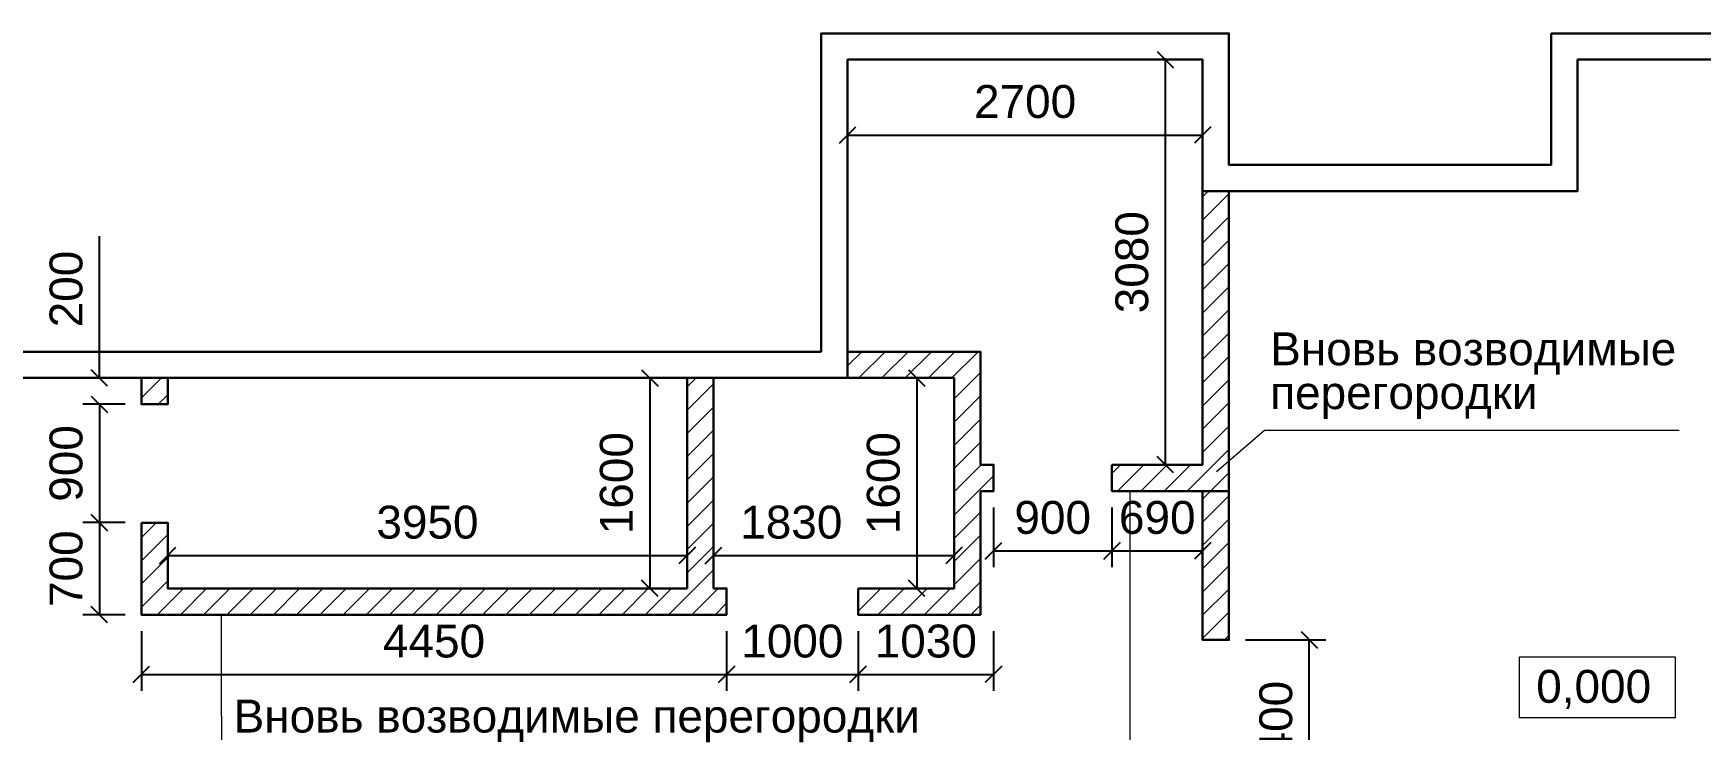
# Model space of a CAD drawing. Header units: metres. Extents: x -443 to 179, y -184 to -91.
# Drawn here: x -136.46 to -123.78, y -162.91 to -157.61 of the extents above; entities that cross this region are included whole.
import ezdxf

# ---------------------------------------------------------------- set-up
doc = ezdxf.new("R2010")
doc.units = ezdxf.units.M
doc.header["$MEASUREMENT"] = 0
for name, color, linetype, lineweight in [('Level 50', 7, 'Continuous', 0), ('выноска', 7, 'Continuous', 20), ('размер', 7, 'Continuous', 18)]:
    doc.layers.add(name, color=color, linetype=linetype, lineweight=lineweight)
doc.styles.get("Standard").update_dxf_attribs({"font": 'CS_Gost2304.shx'})
doc.styles.add('Style-Arial', font='arial.ttf')
doc.dimstyles.get("Standard").update_dxf_attribs({"dimtxt": 0.18, "dimasz": 0.18, "dimexe": 0.18, "dimexo": 0.0625, "dimgap": 0.09, "dimtad": 0, "dimtih": 1, "dimtoh": 1, "dimdec": 4, "dimzin": 0, "dimdsep": 46, "dimtxsty": 'Standard', "dimcen": 0.09, "dimadec": 0, "dimazin": 0, "dimtfac": 1, "dimtdec": 4, "dimtofl": 0, "dimtmove": 0, "dimatfit": 3, "dimfxl": 1, "dimtolj": 1, "dimtzin": 0, "dimarcsym": 0})

# ---------------------------------------------------------------- blocks, each defined once
blk = doc.blocks.new('_Oblique')
at = {"color": 0, "linetype": 'ByBlock', "lineweight": -2}
blk.add_line((0.5, 0.5), (-0.5, -0.5), dxfattribs=at)
blk = doc.blocks.new('*D15')
at = {"layer": 'Defpoints', "color": 0, "linetype": 'Continuous', "lineweight": 13, "transparency": 16777216}
for p in [(-135.637, -160.234), (-135.957, -160.434), (-135.637, -160.434)]:
    blk.add_point(p, dxfattribs=at)
at = {"layer": 'размер', "color": 0, "linetype": 'Continuous', "lineweight": -2, "transparency": 16777216}
for p, q in [((-135.957, -160.234), (-135.957, -159.155)), ((-135.762, -160.234), (-136.082, -160.234)), ((-135.762, -160.434), (-136.082, -160.434)), ((-135.957, -160.434), (-135.957, -160.559))]:
    blk.add_line(p, q, dxfattribs=at)
at = {"layer": 'размер', "color": 0, "linetype": 'Continuous', "lineweight": -2, "transparency": 16777216, "xscale": 0.125, "yscale": 0.125, "zscale": 0.125}
for p, rotation in [((-135.957, -160.234), 270), ((-135.957, -160.434), 90)]:
    blk.add_blockref('_Oblique', p, dxfattribs=dict(at, rotation=rotation))
at = {"layer": 'размер', "color": 0, "linetype": 'Continuous', "lineweight": 0, "transparency": 16777216, "insert": (-136.209, -159.558), "char_height": 0.25, "attachment_point": 5, "rotation": 90, "style": 'Style-Arial'}
blk.add_mtext('200', dxfattribs=at)
blk = doc.blocks.new('*D16')
at = {"layer": 'Defpoints', "color": 0, "linetype": 'Continuous', "lineweight": 13, "transparency": 16777216}
for p in [(-135.637, -160.434), (-135.957, -161.334), (-135.637, -161.334)]:
    blk.add_point(p, dxfattribs=at)
at = {"layer": 'размер', "color": 0, "linetype": 'Continuous', "lineweight": -2, "transparency": 16777216}
for p, q in [((-135.762, -160.434), (-136.082, -160.434)), ((-135.957, -160.434), (-135.957, -161.334)), ((-135.762, -161.334), (-136.082, -161.334))]:
    blk.add_line(p, q, dxfattribs=at)
at = {"layer": 'размер', "color": 0, "linetype": 'Continuous', "lineweight": -2, "transparency": 16777216, "xscale": 0.125, "yscale": 0.125, "zscale": 0.125}
for p, rotation in [((-135.957, -160.434), 90), ((-135.957, -161.334), 270)]:
    blk.add_blockref('_Oblique', p, dxfattribs=dict(at, rotation=rotation))
at = {"layer": 'размер', "color": 0, "linetype": 'Continuous', "lineweight": 0, "transparency": 16777216, "insert": (-136.209, -160.884), "char_height": 0.25, "attachment_point": 5, "rotation": 90, "style": 'Style-Arial'}
blk.add_mtext('900', dxfattribs=at)
blk = doc.blocks.new('*D17')
at = {"layer": 'Defpoints', "color": 0, "linetype": 'Continuous', "lineweight": 13, "transparency": 16777216}
for p in [(-135.637, -161.334), (-135.957, -162.034), (-135.637, -162.034)]:
    blk.add_point(p, dxfattribs=at)
at = {"layer": 'размер', "color": 0, "linetype": 'Continuous', "lineweight": -2, "transparency": 16777216}
for p, q in [((-135.762, -161.334), (-136.082, -161.334)), ((-135.957, -161.334), (-135.957, -162.034)), ((-135.762, -162.034), (-136.082, -162.034))]:
    blk.add_line(p, q, dxfattribs=at)
at = {"layer": 'размер', "color": 0, "linetype": 'Continuous', "lineweight": -2, "transparency": 16777216, "xscale": 0.125, "yscale": 0.125, "zscale": 0.125}
for p, rotation in [((-135.957, -161.334), 90), ((-135.957, -162.034), 270)]:
    blk.add_blockref('_Oblique', p, dxfattribs=dict(at, rotation=rotation))
at = {"layer": 'размер', "color": 0, "linetype": 'Continuous', "lineweight": 0, "transparency": 16777216, "insert": (-136.209, -161.684), "char_height": 0.25, "attachment_point": 5, "rotation": 90, "style": 'Style-Arial'}
blk.add_mtext('700', dxfattribs=at)
blk = doc.blocks.new('*D18')
at = {"layer": 'Defpoints', "color": 0, "linetype": 'Continuous', "lineweight": 13, "transparency": 16777216}
for p in [(-131.487, -161.584), (-135.437, -161.834), (-131.487, -161.834)]:
    blk.add_point(p, dxfattribs=at)
at = {"layer": 'размер', "color": 0, "linetype": 'Continuous', "lineweight": -2, "transparency": 16777216}
for p, q in [((-135.437, -161.709), (-135.437, -161.459)), ((-131.487, -161.709), (-131.487, -161.459)), ((-135.437, -161.584), (-131.487, -161.584))]:
    blk.add_line(p, q, dxfattribs=at)
at = {"layer": 'размер', "color": 0, "linetype": 'Continuous', "lineweight": -2, "transparency": 16777216, "xscale": 0.125, "yscale": 0.125, "zscale": 0.125, "rotation": 180}
blk.add_blockref('_Oblique', (-135.437, -161.584), dxfattribs=at)
at = {"layer": 'размер', "color": 0, "linetype": 'Continuous', "lineweight": -2, "transparency": 16777216, "xscale": 0.125, "yscale": 0.125, "zscale": 0.125}
blk.add_blockref('_Oblique', (-131.487, -161.584), dxfattribs=at)
at = {"layer": 'размер', "color": 0, "linetype": 'Continuous', "lineweight": 0, "transparency": 16777216, "insert": (-133.462, -161.332), "char_height": 0.25, "attachment_point": 5, "style": 'Style-Arial'}
blk.add_mtext('3950', dxfattribs=at)
blk = doc.blocks.new('*D19')
at = {"layer": 'Defpoints', "color": 0, "linetype": 'Continuous', "lineweight": 13, "transparency": 16777216}
for p in [(-131.487, -160.234), (-131.771, -161.834), (-131.487, -161.834)]:
    blk.add_point(p, dxfattribs=at)
at = {"layer": 'размер', "color": 0, "linetype": 'Continuous', "lineweight": -2, "transparency": 16777216}
for p, q in [((-131.612, -160.234), (-131.896, -160.234)), ((-131.771, -160.234), (-131.771, -161.834)), ((-131.612, -161.834), (-131.896, -161.834))]:
    blk.add_line(p, q, dxfattribs=at)
at = {"layer": 'размер', "color": 0, "linetype": 'Continuous', "lineweight": -2, "transparency": 16777216, "xscale": 0.125, "yscale": 0.125, "zscale": 0.125}
for p, rotation in [((-131.771, -160.234), 90), ((-131.771, -161.834), 270)]:
    blk.add_blockref('_Oblique', p, dxfattribs=dict(at, rotation=rotation))
at = {"layer": 'размер', "color": 0, "linetype": 'Continuous', "lineweight": 0, "transparency": 16777216, "insert": (-132.024, -161.034), "char_height": 0.25, "attachment_point": 5, "rotation": 90, "style": 'Style-Arial'}
blk.add_mtext('1600', dxfattribs=at)
blk = doc.blocks.new('*D24')
at = {"layer": 'Defpoints', "color": 0, "linetype": 'Continuous', "lineweight": 13, "transparency": 16777216}
for p in [(-129.457, -161.584), (-131.287, -161.834), (-129.457, -161.834)]:
    blk.add_point(p, dxfattribs=at)
at = {"layer": 'размер', "color": 0, "linetype": 'Continuous', "lineweight": -2, "transparency": 16777216}
for p, q in [((-131.287, -161.709), (-131.287, -161.459)), ((-129.457, -161.709), (-129.457, -161.459)), ((-131.287, -161.584), (-129.457, -161.584))]:
    blk.add_line(p, q, dxfattribs=at)
at = {"layer": 'размер', "color": 0, "linetype": 'Continuous', "lineweight": -2, "transparency": 16777216, "xscale": 0.125, "yscale": 0.125, "zscale": 0.125, "rotation": 180}
blk.add_blockref('_Oblique', (-131.287, -161.584), dxfattribs=at)
at = {"layer": 'размер', "color": 0, "linetype": 'Continuous', "lineweight": -2, "transparency": 16777216, "xscale": 0.125, "yscale": 0.125, "zscale": 0.125}
blk.add_blockref('_Oblique', (-129.457, -161.584), dxfattribs=at)
at = {"layer": 'размер', "color": 0, "linetype": 'Continuous', "lineweight": 0, "transparency": 16777216, "insert": (-130.695, -161.332), "char_height": 0.25, "attachment_point": 5, "style": 'Style-Arial'}
blk.add_mtext('1830', dxfattribs=at)
blk = doc.blocks.new('*D25')
at = {"layer": 'Defpoints', "color": 0, "linetype": 'Continuous', "lineweight": 13, "transparency": 16777216}
for p in [(-129.457, -160.234), (-129.741, -161.834), (-129.457, -161.834)]:
    blk.add_point(p, dxfattribs=at)
at = {"layer": 'размер', "color": 0, "linetype": 'Continuous', "lineweight": -2, "transparency": 16777216}
for p, q in [((-129.582, -160.234), (-129.866, -160.234)), ((-129.741, -160.234), (-129.741, -161.834)), ((-129.582, -161.834), (-129.866, -161.834))]:
    blk.add_line(p, q, dxfattribs=at)
at = {"layer": 'размер', "color": 0, "linetype": 'Continuous', "lineweight": -2, "transparency": 16777216, "xscale": 0.125, "yscale": 0.125, "zscale": 0.125}
for p, rotation in [((-129.741, -160.234), 90), ((-129.741, -161.834), 270)]:
    blk.add_blockref('_Oblique', p, dxfattribs=dict(at, rotation=rotation))
at = {"layer": 'размер', "color": 0, "linetype": 'Continuous', "lineweight": 0, "transparency": 16777216, "insert": (-129.994, -161.034), "char_height": 0.25, "attachment_point": 5, "rotation": 90, "style": 'Style-Arial'}
blk.add_mtext('1600', dxfattribs=at)
blk = doc.blocks.new('*D26')
at = {"layer": 'Defpoints', "color": 0, "linetype": 'Continuous', "lineweight": 13, "transparency": 16777216}
for p in [(-135.637, -162.034), (-131.187, -162.034), (-131.187, -162.488)]:
    blk.add_point(p, dxfattribs=at)
at = {"layer": 'размер', "color": 0, "linetype": 'Continuous', "lineweight": -2, "transparency": 16777216}
for p, q in [((-135.637, -162.159), (-135.637, -162.613)), ((-131.187, -162.159), (-131.187, -162.613)), ((-135.637, -162.488), (-131.187, -162.488))]:
    blk.add_line(p, q, dxfattribs=at)
at = {"layer": 'размер', "color": 0, "linetype": 'Continuous', "lineweight": -2, "transparency": 16777216, "xscale": 0.125, "yscale": 0.125, "zscale": 0.125, "rotation": 180}
blk.add_blockref('_Oblique', (-135.637, -162.488), dxfattribs=at)
at = {"layer": 'размер', "color": 0, "linetype": 'Continuous', "lineweight": -2, "transparency": 16777216, "xscale": 0.125, "yscale": 0.125, "zscale": 0.125}
blk.add_blockref('_Oblique', (-131.187, -162.488), dxfattribs=at)
at = {"layer": 'размер', "color": 0, "linetype": 'Continuous', "lineweight": 0, "transparency": 16777216, "insert": (-133.412, -162.236), "char_height": 0.25, "attachment_point": 5, "style": 'Style-Arial'}
blk.add_mtext('4450', dxfattribs=at)
blk = doc.blocks.new('*D27')
at = {"layer": 'Defpoints', "color": 0, "linetype": 'Continuous', "lineweight": 13, "transparency": 16777216}
for p in [(-131.187, -162.034), (-130.187, -162.034), (-130.187, -162.488)]:
    blk.add_point(p, dxfattribs=at)
at = {"layer": 'размер', "color": 0, "linetype": 'Continuous', "lineweight": -2, "transparency": 16777216}
for p, q in [((-131.187, -162.159), (-131.187, -162.613)), ((-130.187, -162.159), (-130.187, -162.613)), ((-131.187, -162.488), (-130.187, -162.488))]:
    blk.add_line(p, q, dxfattribs=at)
at = {"layer": 'размер', "color": 0, "linetype": 'Continuous', "lineweight": -2, "transparency": 16777216, "xscale": 0.125, "yscale": 0.125, "zscale": 0.125, "rotation": 180}
blk.add_blockref('_Oblique', (-131.187, -162.488), dxfattribs=at)
at = {"layer": 'размер', "color": 0, "linetype": 'Continuous', "lineweight": -2, "transparency": 16777216, "xscale": 0.125, "yscale": 0.125, "zscale": 0.125}
blk.add_blockref('_Oblique', (-130.187, -162.488), dxfattribs=at)
at = {"layer": 'размер', "color": 0, "linetype": 'Continuous', "lineweight": 0, "transparency": 16777216, "insert": (-130.687, -162.236), "char_height": 0.25, "attachment_point": 5, "style": 'Style-Arial'}
blk.add_mtext('1000', dxfattribs=at)
blk = doc.blocks.new('*D28')
at = {"layer": 'Defpoints', "color": 0, "linetype": 'Continuous', "lineweight": 13, "transparency": 16777216}
for p in [(-130.187, -162.034), (-129.157, -162.034), (-129.157, -162.488)]:
    blk.add_point(p, dxfattribs=at)
at = {"layer": 'размер', "color": 0, "linetype": 'Continuous', "lineweight": -2, "transparency": 16777216}
for p, q in [((-130.187, -162.159), (-130.187, -162.613)), ((-129.157, -162.159), (-129.157, -162.613)), ((-130.187, -162.488), (-129.157, -162.488))]:
    blk.add_line(p, q, dxfattribs=at)
at = {"layer": 'размер', "color": 0, "linetype": 'Continuous', "lineweight": -2, "transparency": 16777216, "xscale": 0.125, "yscale": 0.125, "zscale": 0.125, "rotation": 180}
blk.add_blockref('_Oblique', (-130.187, -162.488), dxfattribs=at)
at = {"layer": 'размер', "color": 0, "linetype": 'Continuous', "lineweight": -2, "transparency": 16777216, "xscale": 0.125, "yscale": 0.125, "zscale": 0.125}
blk.add_blockref('_Oblique', (-129.157, -162.488), dxfattribs=at)
at = {"layer": 'размер', "color": 0, "linetype": 'Continuous', "lineweight": 0, "transparency": 16777216, "insert": (-129.672, -162.236), "char_height": 0.25, "attachment_point": 5, "style": 'Style-Arial'}
blk.add_mtext('1030', dxfattribs=at)
blk = doc.blocks.new('*D29')
at = {"layer": 'Defpoints', "color": 0, "linetype": 'Continuous', "lineweight": 13, "transparency": 16777216}
for p in [(-129.157, -161.094), (-128.257, -161.094), (-128.257, -161.548)]:
    blk.add_point(p, dxfattribs=at)
at = {"layer": 'размер', "color": 0, "linetype": 'Continuous', "lineweight": -2, "transparency": 16777216}
for p, q in [((-129.157, -161.219), (-129.157, -161.673)), ((-128.257, -161.219), (-128.257, -161.673)), ((-129.157, -161.548), (-128.257, -161.548))]:
    blk.add_line(p, q, dxfattribs=at)
at = {"layer": 'размер', "color": 0, "linetype": 'Continuous', "lineweight": -2, "transparency": 16777216, "xscale": 0.125, "yscale": 0.125, "zscale": 0.125, "rotation": 180}
blk.add_blockref('_Oblique', (-129.157, -161.548), dxfattribs=at)
at = {"layer": 'размер', "color": 0, "linetype": 'Continuous', "lineweight": -2, "transparency": 16777216, "xscale": 0.125, "yscale": 0.125, "zscale": 0.125}
blk.add_blockref('_Oblique', (-128.257, -161.548), dxfattribs=at)
at = {"layer": 'размер', "color": 0, "linetype": 'Continuous', "lineweight": 0, "transparency": 16777216, "insert": (-128.707, -161.296), "char_height": 0.25, "attachment_point": 5, "style": 'Style-Arial'}
blk.add_mtext('900', dxfattribs=at)
blk = doc.blocks.new('*D30')
at = {"layer": 'Defpoints', "color": 0, "linetype": 'Continuous', "lineweight": 13, "transparency": 16777216}
for p in [(-128.257, -161.094), (-127.567, -161.094), (-127.567, -161.548)]:
    blk.add_point(p, dxfattribs=at)
at = {"layer": 'размер', "color": 0, "linetype": 'Continuous', "lineweight": -2, "transparency": 16777216}
for p, q in [((-128.257, -161.219), (-128.257, -161.673)), ((-127.567, -161.219), (-127.567, -161.673)), ((-128.257, -161.548), (-127.567, -161.548))]:
    blk.add_line(p, q, dxfattribs=at)
at = {"layer": 'размер', "color": 0, "linetype": 'Continuous', "lineweight": -2, "transparency": 16777216, "xscale": 0.125, "yscale": 0.125, "zscale": 0.125, "rotation": 180}
blk.add_blockref('_Oblique', (-128.257, -161.548), dxfattribs=at)
at = {"layer": 'размер', "color": 0, "linetype": 'Continuous', "lineweight": -2, "transparency": 16777216, "xscale": 0.125, "yscale": 0.125, "zscale": 0.125}
blk.add_blockref('_Oblique', (-127.567, -161.548), dxfattribs=at)
at = {"layer": 'размер', "color": 0, "linetype": 'Continuous', "lineweight": 0, "transparency": 16777216, "insert": (-127.912, -161.296), "char_height": 0.25, "attachment_point": 5, "style": 'Style-Arial'}
blk.add_mtext('690', dxfattribs=at)
blk = doc.blocks.new('*D35')
at = {"layer": 'Defpoints', "color": 0, "linetype": 'Continuous', "lineweight": 13, "transparency": 16777216}
for p in [(-127.567, -157.814), (-127.851, -160.894), (-127.567, -160.894)]:
    blk.add_point(p, dxfattribs=at)
at = {"layer": 'размер', "color": 0, "linetype": 'Continuous', "lineweight": -2, "transparency": 16777216}
for p, q in [((-127.692, -157.814), (-127.976, -157.814)), ((-127.851, -157.814), (-127.851, -160.894)), ((-127.692, -160.894), (-127.976, -160.894))]:
    blk.add_line(p, q, dxfattribs=at)
at = {"layer": 'размер', "color": 0, "linetype": 'Continuous', "lineweight": -2, "transparency": 16777216, "xscale": 0.125, "yscale": 0.125, "zscale": 0.125}
for p, rotation in [((-127.851, -157.814), 90), ((-127.851, -160.894), 270)]:
    blk.add_blockref('_Oblique', p, dxfattribs=dict(at, rotation=rotation))
at = {"layer": 'размер', "color": 0, "linetype": 'Continuous', "lineweight": 0, "transparency": 16777216, "insert": (-128.104, -159.354), "char_height": 0.25, "attachment_point": 5, "rotation": 90, "style": 'Style-Arial'}
blk.add_mtext('3080', dxfattribs=at)
blk = doc.blocks.new('*D36')
at = {"layer": 'Defpoints', "color": 0, "linetype": 'Continuous', "lineweight": 13, "transparency": 16777216}
for p in [(-130.267, -157.814), (-127.567, -157.814), (-127.567, -158.387)]:
    blk.add_point(p, dxfattribs=at)
at = {"layer": 'размер', "color": 0, "linetype": 'Continuous', "lineweight": -2, "transparency": 16777216}
for p, q in [((-130.267, -157.939), (-130.267, -158.512)), ((-127.567, -157.939), (-127.567, -158.512)), ((-130.267, -158.387), (-127.567, -158.387))]:
    blk.add_line(p, q, dxfattribs=at)
at = {"layer": 'размер', "color": 0, "linetype": 'Continuous', "lineweight": -2, "transparency": 16777216, "xscale": 0.125, "yscale": 0.125, "zscale": 0.125, "rotation": 180}
blk.add_blockref('_Oblique', (-130.267, -158.387), dxfattribs=at)
at = {"layer": 'размер', "color": 0, "linetype": 'Continuous', "lineweight": -2, "transparency": 16777216, "xscale": 0.125, "yscale": 0.125, "zscale": 0.125}
blk.add_blockref('_Oblique', (-127.567, -158.387), dxfattribs=at)
at = {"layer": 'размер', "color": 0, "linetype": 'Continuous', "lineweight": 0, "transparency": 16777216, "insert": (-128.917, -158.134), "char_height": 0.25, "attachment_point": 5, "style": 'Style-Arial'}
blk.add_mtext('2700', dxfattribs=at)
blk = doc.blocks.new('*D41')
at = {"layer": 'Defpoints', "color": 0, "linetype": 'Continuous', "lineweight": 13, "transparency": 16777216}
for p in [(-127.367, -162.225), (-126.756, -162.225), (-127.367, -163.625)]:
    blk.add_point(p, dxfattribs=at)
at = {"layer": 'размер', "color": 0, "linetype": 'Continuous', "lineweight": -2, "transparency": 16777216}
for p, q in [((-127.242, -162.225), (-126.631, -162.225)), ((-126.756, -163.625), (-126.756, -162.225)), ((-127.242, -163.625), (-126.631, -163.625))]:
    blk.add_line(p, q, dxfattribs=at)
at = {"layer": 'размер', "color": 0, "linetype": 'Continuous', "lineweight": -2, "transparency": 16777216, "xscale": 0.125, "yscale": 0.125, "zscale": 0.125}
for p, rotation in [((-126.756, -162.225), 90), ((-126.756, -163.625), 270)]:
    blk.add_blockref('_Oblique', p, dxfattribs=dict(at, rotation=rotation))
at = {"layer": 'размер', "color": 0, "linetype": 'Continuous', "lineweight": 0, "transparency": 16777216, "insert": (-127.009, -162.925), "char_height": 0.25, "attachment_point": 5, "rotation": 90, "style": 'Style-Arial'}
blk.add_mtext('1400', dxfattribs=at)

msp = doc.modelspace()

# ---------------------------------------------------------------- hatches: boundary and pattern name
at = {"linetype": 'Continuous', "lineweight": 13, "true_color": 0x136734}
h = msp.add_hatch(dxfattribs=at)
h.set_pattern_fill('ANSI31', color=116)
h.paths.add_polyline_path([(-135.43711114, -160.23425684), (-135.63711114, -160.23425684), (-135.63711114, -160.43425684), (-135.43711114, -160.43425684)], flags=17)
h.paths.add_polyline_path([(-127.36711114, -158.81425684), (-127.56711114, -158.81425684), (-127.56711114, -160.89425684), (-128.25711114, -160.89425684), (-128.25711114, -161.09425684), (-127.36711114, -161.09425684)])
h.paths.add_polyline_path([(-129.15711114, -160.89425684), (-129.25711114, -160.89425684), (-129.25711114, -160.23425684), (-129.25711114, -160.03425684), (-130.26711114, -160.03425684), (-130.26711114, -160.23425684), (-129.45711114, -160.23425684), (-129.45711114, -161.83425684), (-130.18711114, -161.83425684), (-130.18711114, -162.03425684), (-129.25711114, -162.03425684), (-129.25711114, -161.09425684), (-129.15711114, -161.09425684)])
h.paths.add_polyline_path([(-136.33711114, -165.43425684), (-136.13711114, -165.43425684), (-136.13711114, -163.73425684), (-136.06766394, -163.73425684), (-136.06766394, -163.53425684), (-136.33711114, -163.53425684)])
h.paths.add_polyline_path([(-135.16766394, -163.53425684), (-135.16766394, -163.73425684), (-131.48711114, -163.73425684), (-131.48711114, -163.83425684), (-131.28766394, -163.83425684), (-131.28766394, -163.53425684)])
h.paths.add_polyline_path([(-135.63711114, -161.33425684), (-135.63711114, -162.03425684), (-131.18711114, -162.03425684), (-131.18711114, -161.83425684), (-131.28711114, -161.83425684), (-131.28711114, -160.23425684), (-131.48711114, -160.23425684), (-131.48711114, -161.83425684), (-135.43711114, -161.83425684), (-135.43711114, -161.33425684)])
h.paths.add_polyline_path([(-127.56711114, -161.09425684), (-127.36711114, -161.09425684), (-127.36711114, -162.2251916), (-127.56711114, -162.2251916)])

# ---------------------------------------------------------------- linework, layer by layer
at = {"color": 116, "linetype": 'Continuous', "lineweight": 30, "true_color": 0x136734, "flags": 128}
for points in [[(-128.25711114, -160.89425684), (-128.25711114, -161.09425684), (-127.36711114, -161.09425684), (-127.36711114, -158.81425684), (-127.56711114, -158.81425684), (-127.56711114, -160.89425684), (-128.25711114, -160.89425684)], [(-129.25711114, -160.89425684), (-129.25711114, -160.23425684), (-129.25711114, -160.03425684), (-130.26711114, -160.03425684), (-130.26711114, -160.23425684), (-129.45711114, -160.23425684), (-129.45711114, -161.83425684), (-130.18711114, -161.83425684)], [(-131.28711114, -161.83425684), (-131.28711114, -160.23425684), (-131.48711114, -160.23425684), (-131.48711114, -161.83425684), (-135.43711114, -161.83425684), (-135.43711114, -161.33425684), (-135.63711114, -161.33425684)], [(-129.25711114, -160.89425684), (-129.15711114, -160.89425684), (-129.15711114, -161.09425684), (-129.25711114, -161.09425684)], [(-129.25711114, -162.03425684), (-129.25711114, -161.09425684)], [(-135.63711114, -161.33425684), (-135.63711114, -162.03425684), (-131.28711114, -162.03425684)], [(-131.28711114, -161.83425684), (-131.18711114, -161.83425684), (-131.18711114, -162.03425684), (-131.28711114, -162.03425684)], [(-130.18711114, -161.83425684), (-130.18711114, -162.03425684), (-129.25711114, -162.03425684)]]:
    msp.add_lwpolyline(points, dxfattribs=at)
for points in [[(-135.63711114, -160.23425684), (-135.43711114, -160.23425684), (-135.43711114, -160.43425684), (-135.63711114, -160.43425684)], [(-127.56711114, -161.09425684), (-127.36711114, -161.09425684), (-127.36711114, -162.2251916), (-127.56711114, -162.2251916)]]:
    msp.add_lwpolyline(points, close=True, dxfattribs=at)
at = {"color": 7, "linetype": 'Continuous', "lineweight": 13}
msp.add_lwpolyline([(-127.56711114, -161.09425684), (-127.36711114, -161.09425684), (-127.36711114, -162.2251916), (-127.56711114, -162.2251916)], close=True, dxfattribs=at)
at = {"linetype": 'Continuous', "lineweight": 13}
msp.add_lwpolyline([(-125.15695784, -162.81799243), (-125.15695784, -162.35416555), (-123.97281345, -162.35416555), (-123.97281345, -162.81799243), (-125.15695784, -162.81799243)], dxfattribs=at)
at = {"layer": 'Level 50', "color": 7, "linetype": 'Continuous', "lineweight": 30}
for points in [[(-130.46711114, -160.03425684), (-130.46711114, -157.61425684), (-127.36711114, -157.61425684), (-127.36711114, -158.61425684), (-124.91711114, -158.61425684), (-124.91711114, -157.61425684)], [(-124.91711114, -157.61425684), (-122.41711114, -157.61425684), (-122.41711114, -161.22425684), (-120.94711114, -161.22425684)], [(-130.26711114, -160.23425684), (-130.26711114, -157.81425684), (-127.56711114, -157.81425684), (-127.56711114, -158.81425684), (-124.71711114, -158.81425684), (-124.71711114, -157.81425684)], [(-124.71711114, -157.81425684), (-122.61711114, -157.81425684), (-122.61711114, -161.42425684), (-120.94711114, -161.42425684)], [(-139.31711114, -160.03425684), (-130.46711114, -160.03425684)], [(-139.11711114, -160.23425684), (-130.26711114, -160.23425684)]]:
    msp.add_lwpolyline(points, dxfattribs=at)
at = {"layer": 'выноска', "linetype": 'Continuous', "lineweight": 0, "flags": 128}
for points in [[(-127.46271809, -160.94599504), (-127.0963193, -160.63099157), (-123.94210659, -160.63099157)], [(-128.11885536, -163.00287747), (-128.11885536, -161.09425684)], [(-135.02926557, -162.80428307), (-135.02926557, -162.03425684)], [(-135.02926557, -162.80428307), (-135.02926557, -163.53425684)]]:
    msp.add_lwpolyline(points, dxfattribs=at)

# ---------------------------------------------------------------- texts
at = {"color": 7, "linetype": 'Continuous', "lineweight": 0, "style": 'Style-Arial'}
msp.add_text('0,000', height=0.25, dxfattribs=at).set_placement((-125.03005619, -162.70368945))
at = {"layer": 'выноска', "linetype": 'Continuous', "lineweight": 0, "char_height": 0.25, "width": 9.7254108237, "attachment_point": 1, "style": 'Style-Arial'}
for s, insert, line_spacing_factor in [('Вновь возводимые \\Pперегородки', (-127.05299967, -159.88735063), 0.8), ('Вновь возводимые перегородки', (-134.9354978, -162.67977441), 0.621037)]:
    msp.add_mtext(s, dxfattribs=dict(at, insert=insert, line_spacing_factor=line_spacing_factor))

# ---------------------------------------------------------------- dimensions: what is measured, and where the dimension line sits
at = {"layer": 'размер', "linetype": 'Continuous', "lineweight": 0}
for base, p1, p2, picture, middle in [((-127.56711114, -158.38668711), (-130.26711114, -157.81425684), (-127.56711114, -157.81425684), '*D36', (-128.91711114, -158.13404387)), ((-128.25711114, -161.54832415), (-129.15711114, -161.09425684), (-128.25711114, -161.09425684), '*D29', (-128.70711114, -161.29568091)), ((-131.48711114, -161.58425684), (-135.43711114, -161.83425684), (-131.48711114, -161.83425684), '*D18', (-133.46211114, -161.33152833)), ((-131.18711114, -162.48832415), (-135.63711114, -162.03425684), (-131.18711114, -162.03425684), '*D26', (-133.41211114, -162.23568091)), ((-130.18711114, -162.48832415), (-131.18711114, -162.03425684), (-130.18711114, -162.03425684), '*D27', (-130.68711114, -162.23568091)), ((-129.15711114, -162.48832415), (-130.18711114, -162.03425684), (-129.15711114, -162.03425684), '*D28', (-129.67211114, -162.23559564))]:
    dim = msp.add_linear_dim(base=base, p1=p1, p2=p2, dimstyle='Standard', override={"dimtxt": 0.25, "dimasz": 0.125, "dimexe": 0.125, "dimexo": 0.125, "dimgap": 0.125, "dimtad": 1, "dimtih": 0, "dimtoh": 0, "dimlfac": 1000, "dimzin": 11, "dimtxsty": 'Style-Arial', "dimblk": 'Oblique', "dimtolj": 0, "dimtzin": 11}, dxfattribs=at)
    dim.commit()
    dim.dimension.update_dxf_attribs({"geometry": picture, "text_midpoint": middle})
for base, p1, p2, picture, middle in [((-127.85128376, -160.89425684), (-127.56711114, -157.81425684), (-127.56711114, -160.89425684), '*D35', (-128.10401228, -159.35425684)), ((-131.77128376, -161.83425684), (-131.48711114, -160.23425684), (-131.48711114, -161.83425684), '*D19', (-132.02392701, -161.03425684)), ((-129.74128376, -161.83425684), (-129.45711114, -160.23425684), (-129.45711114, -161.83425684), '*D25', (-129.99392701, -161.03425684)), ((-135.95672661, -161.33425684), (-135.63711114, -160.43425684), (-135.63711114, -161.33425684), '*D16', (-136.20936985, -160.88425684)), ((-126.75585768, -162.2251916), (-127.36711114, -163.6251916), (-127.36711114, -162.2251916), '*D41', (-127.00850093, -162.9251916))]:
    dim = msp.add_linear_dim(base=base, p1=p1, p2=p2, angle=90, dimstyle='Standard', override={"dimtxt": 0.25, "dimasz": 0.125, "dimexe": 0.125, "dimexo": 0.125, "dimgap": 0.125, "dimtad": 1, "dimtih": 0, "dimtoh": 0, "dimlfac": 1000, "dimzin": 11, "dimtxsty": 'Style-Arial', "dimblk": 'Oblique', "dimtolj": 0, "dimtzin": 11}, dxfattribs=at)
    dim.commit()
    dim.dimension.update_dxf_attribs({"geometry": picture, "text_midpoint": middle})
for base, p1, p2, picture, middle in [((-135.95672661, -160.43425684), (-135.63711114, -160.23425684), (-135.63711114, -160.43425684), '*D15', (-135.95672661, -159.55771032)), ((-135.95672661, -162.03425684), (-135.63711114, -161.33425684), (-135.63711114, -162.03425684), '*D17', (-135.95672661, -161.68425684))]:
    dim = msp.add_linear_dim(base=base, p1=p1, p2=p2, angle=90, dimstyle='Standard', override={"dimtxt": 0.25, "dimasz": 0.125, "dimexe": 0.125, "dimexo": 0.125, "dimgap": 0.125, "dimtad": 1, "dimtih": 0, "dimtoh": 0, "dimlfac": 1000, "dimzin": 11, "dimtxsty": 'Style-Arial', "dimblk": 'Oblique', "dimtolj": 0, "dimtzin": 11}, dxfattribs=at)
    dim.commit()
    dim.dimension.update_dxf_attribs({"geometry": picture, "text_midpoint": middle, "dimtype": 160})
for base, p1, p2, picture, middle in [((-127.56711114, -161.54832415), (-128.25711114, -161.09425684), (-127.56711114, -161.09425684), '*D30', (-127.91211114, -161.54832415)), ((-129.45711114, -161.58425684), (-131.28711114, -161.83425684), (-129.45711114, -161.83425684), '*D24', (-130.69502982, -161.58425684))]:
    dim = msp.add_linear_dim(base=base, p1=p1, p2=p2, dimstyle='Standard', override={"dimtxt": 0.25, "dimasz": 0.125, "dimexe": 0.125, "dimexo": 0.125, "dimgap": 0.125, "dimtad": 1, "dimtih": 0, "dimtoh": 0, "dimlfac": 1000, "dimzin": 11, "dimtxsty": 'Style-Arial', "dimblk": 'Oblique', "dimtolj": 0, "dimtzin": 11}, dxfattribs=at)
    dim.commit()
    dim.dimension.update_dxf_attribs({"geometry": picture, "text_midpoint": middle, "dimtype": 160})

doc.saveas('drawing.dxf')
